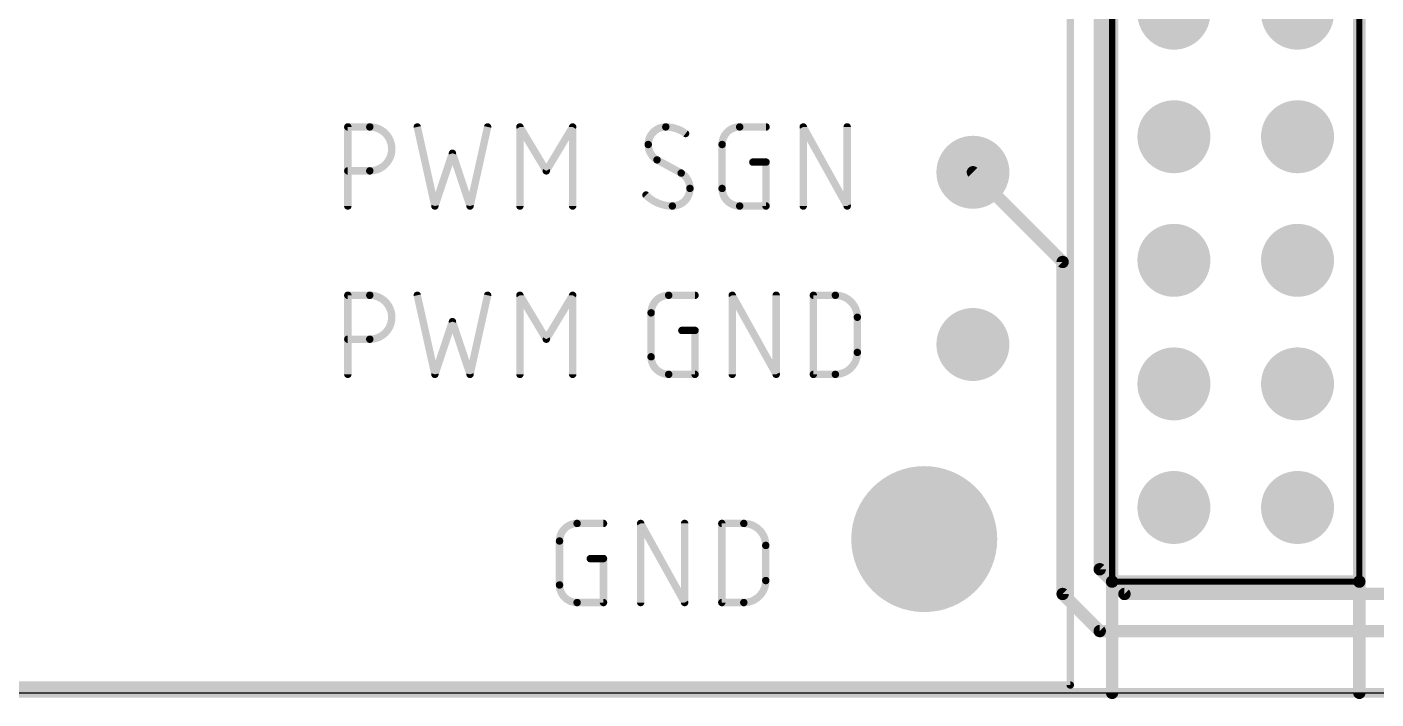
# Model space of a CAD drawing. Extents: x -0.01 to 5.59, y -0.05 to 1.65.
# Drawn here: x 1.122 to 2.214, y -0.005 to 0.539 of the extents above; entities that cross this region are included whole.
import ezdxf

# ---------------------------------------------------------------- set-up
doc = ezdxf.new("R2010")
doc.units = 0
for name, color, linetype in [('1', 22, 'CONTINUOUS'), ('16', 175, 'CONTINUOUS'), ('17', 82, 'CONTINUOUS'), ('20', 30, 'CONTINUOUS'), ('21', 253, 'CONTINUOUS'), ('25', 253, 'CONTINUOUS')]:
    doc.layers.add(name, color=color, linetype=linetype)

# ---------------------------------------------------------------- blocks, each defined once
blk = doc.blocks.new('ROUNDP')
at = {"const_width": 0.5}
blk.add_lwpolyline([(0, -0.25, 1), (0, 0.25, 1), (0, -0.25)], format="xyb", dxfattribs=at)

msp = doc.modelspace()

# ---------------------------------------------------------------- linework, layer by layer
at = {"layer": '1'}
for points, const_width in [([(1.99, 0.1), (1.99, 0.64)], 0.01), ([(1.96, 0.348661), (1.887402, 0.42126)], 0.01), ([(1.96, 0.08), (1.96, 0.348661)], 0.01), ([(2.01, 0.08), (1.99, 0.1)], 0.01), ([(1.99, 0.05), (1.96, 0.08)], 0.01), ([(2.96, 0.08), (2.01, 0.08)], 0.01), ([(2.97, 0.05), (1.99, 0.05)], 0.01), ([(0, 0), (5.5, 0)], 0.008)]:
    msp.add_lwpolyline(points, dxfattribs=dict(at, const_width=const_width))
at = {"layer": '1', "const_width": 0.005}
for points in [[(1.889169, 0.423028, 1), (1.885634, 0.419492)], [(1.9625, 0.348661, 1), (1.9575, 0.348661)], [(1.958232, 0.346894, 1), (1.961768, 0.350429)], [(1.991768, 0.101768, 1), (1.988232, 0.098232)], [(1.9875, 0.1, 1), (1.9925, 0.1)], [(1.961768, 0.081768, 1), (1.958232, 0.078232)], [(1.9575, 0.08, 1), (1.9625, 0.08)], [(2.01, 0.0825, 1), (2.01, 0.0775)], [(2.008232, 0.078232, 1), (2.011768, 0.081768)], [(1.99, 0.0525, 1), (1.99, 0.0475)], [(1.988232, 0.048232, 1), (1.991768, 0.051768)]]:
    msp.add_lwpolyline(points, format="xyb", dxfattribs=at)
at = {"layer": '16', "const_width": 0.008}
msp.add_lwpolyline([(0, 0), (5.5, 0)], dxfattribs=at)
at = {"layer": '20'}
msp.add_line((0, 0), (5.499213, 0), dxfattribs=at)
at = {"layer": '21'}
for points, const_width in [([(2, 1.51), (2, 0.09)], 0.005), ([(2.2, 1.51), (2.2, 0.09)], 0.005), ([(1.966142, 0.793701), (1.966142, 0.006299)], 0.006), ([(1.38174, 0.393945), (1.38174, 0.457945)], 0.006), ([(1.38174, 0.457945), (1.399518, 0.457945)], 0.006), ([(1.437937, 0.457945), (1.452159, 0.393945)], 0.006), ([(1.480604, 0.393945), (1.494826, 0.457945)], 0.006), ([(1.520948, 0.393945), (1.520948, 0.457945)], 0.006), ([(1.520948, 0.457945), (1.542281, 0.422389)], 0.006), ([(1.542281, 0.422389), (1.563615, 0.457945)], 0.006), ([(1.563615, 0.457945), (1.563615, 0.393945)], 0.006), ([(1.698731, 0.457945), (1.720064, 0.457945)], 0.006), ([(1.750151, 0.393945), (1.750151, 0.457945)], 0.006), ([(1.750151, 0.457945), (1.785707, 0.393945)], 0.006), ([(1.785707, 0.393945), (1.785707, 0.457945)], 0.006), ([(1.452159, 0.393945), (1.466382, 0.436611)], 0.006), ([(1.466382, 0.436611), (1.480604, 0.393945)], 0.006), ([(1.684508, 0.408167), (1.684508, 0.443723)], 0.006), ([(1.651412, 0.420611), (1.631857, 0.431278)], 0.006), ([(1.709397, 0.4295), (1.720064, 0.4295)], 0.006), ([(1.720064, 0.4295), (1.720064, 0.393945)], 0.006), ([(1.399518, 0.422389), (1.38174, 0.422389)], 0.006), ([(1.720064, 0.393945), (1.698731, 0.393945)], 0.006), ([(1.38174, 0.257724), (1.38174, 0.321724)], 0.006), ([(1.38174, 0.321724), (1.399518, 0.321724)], 0.006), ([(1.437937, 0.321724), (1.452159, 0.257724)], 0.006), ([(1.480604, 0.257724), (1.494826, 0.321724)], 0.006), ([(1.520948, 0.257724), (1.520948, 0.321724)], 0.006), ([(1.520948, 0.321724), (1.542281, 0.286169)], 0.006), ([(1.542281, 0.286169), (1.563615, 0.321724)], 0.006), ([(1.563615, 0.321724), (1.563615, 0.257724)], 0.006), ([(1.641293, 0.321724), (1.662626, 0.321724)], 0.006), ([(1.692714, 0.257724), (1.692714, 0.321724)], 0.006), ([(1.692714, 0.321724), (1.728269, 0.257724)], 0.006), ([(1.728269, 0.257724), (1.728269, 0.321724)], 0.006), ([(1.758357, 0.257724), (1.758357, 0.321724)], 0.006), ([(1.758357, 0.321724), (1.776135, 0.321724)], 0.006), ([(1.627071, 0.271947), (1.627071, 0.307502)], 0.006), ([(1.793912, 0.303947), (1.793912, 0.275502)], 0.006), ([(1.452159, 0.257724), (1.466382, 0.300391)], 0.006), ([(1.466382, 0.300391), (1.480604, 0.257724)], 0.006), ([(1.65196, 0.29328), (1.662626, 0.29328)], 0.006), ([(1.662626, 0.29328), (1.662626, 0.257724)], 0.006), ([(1.399518, 0.286169), (1.38174, 0.286169)], 0.006), ([(1.662626, 0.257724), (1.641293, 0.257724)], 0.006), ([(1.776135, 0.257724), (1.758357, 0.257724)], 0.006), ([(1.567222, 0.137079), (1.588555, 0.137079)], 0.006), ([(1.618643, 0.073079), (1.618643, 0.137079)], 0.006), ([(1.618643, 0.137079), (1.654199, 0.073079)], 0.006), ([(1.654199, 0.073079), (1.654199, 0.137079)], 0.006), ([(1.684286, 0.073079), (1.684286, 0.137079)], 0.006), ([(1.684286, 0.137079), (1.702064, 0.137079)], 0.006), ([(1.553, 0.087301), (1.553, 0.122856)], 0.006), ([(1.719842, 0.119301), (1.719842, 0.090856)], 0.006), ([(1.577889, 0.108634), (1.588555, 0.108634)], 0.006), ([(1.588555, 0.108634), (1.588555, 0.073079)], 0.006), ([(2.2, 0.09), (2.00125, 0.09)], 0.005), ([(1.588555, 0.073079), (1.567222, 0.073079)], 0.006), ([(1.702064, 0.073079), (1.684286, 0.073079)], 0.006), ([(1.966142, 0.006299), (0.273228, 0.006299)], 0.006)]:
    msp.add_lwpolyline(points, dxfattribs=dict(at, const_width=const_width))
for points, const_width in [([(1.38324, 0.457945, 1), (1.38024, 0.457945)], 0.003), ([(1.38174, 0.459445, 1), (1.38174, 0.456445)], 0.003), ([(1.399518, 0.422389, 1), (1.399518, 0.457945)], 0.006), ([(1.399518, 0.459445, 1), (1.399518, 0.456445)], 0.003), ([(1.399518, 0.456445, 1), (1.399518, 0.459445)], 0.003), ([(1.439402, 0.45827, 1), (1.436473, 0.457619)], 0.003), ([(1.49629, 0.457619, 1), (1.493362, 0.45827)], 0.003), ([(1.522448, 0.457945, 1), (1.519448, 0.457945)], 0.003), ([(1.522234, 0.458717, 1), (1.519662, 0.457173)], 0.003), ([(1.565115, 0.457945, 1), (1.562115, 0.457945)], 0.003), ([(1.564901, 0.457173, 1), (1.562328, 0.458717)], 0.003), ([(1.638968, 0.457945, 0.414216), (1.624746, 0.443723)], 0.006), ([(1.654968, 0.452611, 0.162275), (1.638968, 0.457945)], 0.006), ([(1.638968, 0.459445, 1), (1.638968, 0.456445)], 0.003), ([(1.638968, 0.456445, 1), (1.638968, 0.459445)], 0.003), ([(1.698731, 0.457945, 0.414211), (1.684508, 0.443723)], 0.006), ([(1.698731, 0.459445, 1), (1.698731, 0.456445)], 0.003), ([(1.698731, 0.456445, 1), (1.698731, 0.459445)], 0.003), ([(1.720064, 0.456445, 1), (1.720064, 0.459445)], 0.003), ([(1.751651, 0.457945, 1), (1.748651, 0.457945)], 0.003), ([(1.751463, 0.458673, 1), (1.74884, 0.457216)], 0.003), ([(1.787207, 0.457945, 1), (1.784207, 0.457945)], 0.003), ([(1.654068, 0.451411, 1), (1.655868, 0.453811)], 0.003), ([(1.467805, 0.437086, 1), (1.464959, 0.436137)], 0.003), ([(1.467805, 0.436137, 1), (1.464959, 0.437086)], 0.003), ([(1.624746, 0.443723, 0.265567), (1.631857, 0.431278)], 0.006), ([(1.626246, 0.443723, 1), (1.623246, 0.443723)], 0.003), ([(1.623246, 0.443723, 1), (1.626246, 0.443723)], 0.003), ([(1.686008, 0.443723, 1), (1.683008, 0.443723)], 0.003), ([(1.683008, 0.443723, 1), (1.686008, 0.443723)], 0.003), ([(1.632575, 0.432595, 1), (1.631139, 0.429961)], 0.003), ([(1.631095, 0.429986, 1), (1.632618, 0.43257)], 0.003), ([(1.709397, 0.431, 1), (1.709397, 0.428)], 0.003), ([(1.721564, 0.4295, 1), (1.718564, 0.4295)], 0.003), ([(1.720064, 0.428, 1), (1.720064, 0.431)], 0.003), ([(1.38174, 0.423889, 1), (1.38174, 0.420889)], 0.003), ([(1.399518, 0.423889, 1), (1.399518, 0.420889)], 0.003), ([(1.399518, 0.420889, 1), (1.399518, 0.423889)], 0.003), ([(1.540995, 0.423161, 1), (1.543568, 0.421618)], 0.003), ([(1.540995, 0.421618, 1), (1.543568, 0.423161)], 0.003), ([(1.652174, 0.421904, 1), (1.650651, 0.419319)], 0.003), ([(1.658523, 0.408167, 0.265565), (1.651412, 0.420611)], 0.006), ([(1.650694, 0.419295, 1), (1.652131, 0.421928)], 0.003), ([(1.622968, 0.402834, 0.199997), (1.644301, 0.393945)], 0.006), ([(1.624033, 0.40389, 1), (1.621903, 0.401777)], 0.003), ([(1.644301, 0.393945, 0.414214), (1.658523, 0.408167)], 0.006), ([(1.660023, 0.408167, 1), (1.657023, 0.408167)], 0.003), ([(1.657023, 0.408167, 1), (1.660023, 0.408167)], 0.003), ([(1.684508, 0.408167, 0.414214), (1.698731, 0.393945)], 0.006), ([(1.686008, 0.408167, 1), (1.683008, 0.408167)], 0.003), ([(1.683008, 0.408167, 1), (1.686008, 0.408167)], 0.003), ([(1.38024, 0.393945, 1), (1.38324, 0.393945)], 0.003), ([(1.450736, 0.394419, 1), (1.453582, 0.393471)], 0.003), ([(1.450695, 0.393619, 1), (1.453624, 0.39427)], 0.003), ([(1.47914, 0.39427, 1), (1.482068, 0.393619)], 0.003), ([(1.479181, 0.393471, 1), (1.482027, 0.394419)], 0.003), ([(1.519448, 0.393945, 1), (1.522448, 0.393945)], 0.003), ([(1.562115, 0.393945, 1), (1.565115, 0.393945)], 0.003), ([(1.644301, 0.395445, 1), (1.644301, 0.392445)], 0.003), ([(1.644301, 0.392445, 1), (1.644301, 0.395445)], 0.003), ([(1.698731, 0.395445, 1), (1.698731, 0.392445)], 0.003), ([(1.698731, 0.392445, 1), (1.698731, 0.395445)], 0.003), ([(1.718564, 0.393945, 1), (1.721564, 0.393945)], 0.003), ([(1.720064, 0.392445, 1), (1.720064, 0.395445)], 0.003), ([(1.748651, 0.393945, 1), (1.751651, 0.393945)], 0.003), ([(1.784207, 0.393945, 1), (1.787207, 0.393945)], 0.003), ([(1.784396, 0.393216, 1), (1.787018, 0.394673)], 0.003), ([(1.38324, 0.321724, 1), (1.38024, 0.321724)], 0.003), ([(1.38174, 0.323224, 1), (1.38174, 0.320224)], 0.003), ([(1.399518, 0.286169, 1), (1.399518, 0.321724)], 0.006), ([(1.399518, 0.323224, 1), (1.399518, 0.320224)], 0.003), ([(1.399518, 0.320224, 1), (1.399518, 0.323224)], 0.003), ([(1.439402, 0.32205, 1), (1.436473, 0.321399)], 0.003), ([(1.49629, 0.321399, 1), (1.493362, 0.32205)], 0.003), ([(1.522448, 0.321724, 1), (1.519448, 0.321724)], 0.003), ([(1.522234, 0.322496, 1), (1.519662, 0.320953)], 0.003), ([(1.565115, 0.321724, 1), (1.562115, 0.321724)], 0.003), ([(1.564901, 0.320953, 1), (1.562328, 0.322496)], 0.003), ([(1.641293, 0.321724, 0.414211), (1.627071, 0.307502)], 0.006), ([(1.641293, 0.323224, 1), (1.641293, 0.320224)], 0.003), ([(1.641293, 0.320224, 1), (1.641293, 0.323224)], 0.003), ([(1.662626, 0.320224, 1), (1.662626, 0.323224)], 0.003), ([(1.694214, 0.321724, 1), (1.691214, 0.321724)], 0.003), ([(1.694025, 0.322453, 1), (1.691403, 0.320996)], 0.003), ([(1.729769, 0.321724, 1), (1.726769, 0.321724)], 0.003), ([(1.759857, 0.321724, 1), (1.756857, 0.321724)], 0.003), ([(1.758357, 0.323224, 1), (1.758357, 0.320224)], 0.003), ([(1.793912, 0.303947, 0.414214), (1.776135, 0.321724)], 0.006), ([(1.776135, 0.323224, 1), (1.776135, 0.320224)], 0.003), ([(1.776135, 0.320224, 1), (1.776135, 0.323224)], 0.003), ([(1.628571, 0.307502, 1), (1.625571, 0.307502)], 0.003), ([(1.625571, 0.307502, 1), (1.628571, 0.307502)], 0.003), ([(1.795412, 0.303947, 1), (1.792412, 0.303947)], 0.003), ([(1.467805, 0.300865, 1), (1.464959, 0.299917)], 0.003), ([(1.467805, 0.299917, 1), (1.464959, 0.300865)], 0.003), ([(1.65196, 0.29478, 1), (1.65196, 0.29178)], 0.003), ([(1.664126, 0.29328, 1), (1.661126, 0.29328)], 0.003), ([(1.662626, 0.29178, 1), (1.662626, 0.29478)], 0.003), ([(1.792412, 0.303947, 1), (1.795412, 0.303947)], 0.003), ([(1.38174, 0.287669, 1), (1.38174, 0.284669)], 0.003), ([(1.399518, 0.287669, 1), (1.399518, 0.284669)], 0.003), ([(1.399518, 0.284669, 1), (1.399518, 0.287669)], 0.003), ([(1.540995, 0.286941, 1), (1.543568, 0.285397)], 0.003), ([(1.540995, 0.285397, 1), (1.543568, 0.286941)], 0.003), ([(1.627071, 0.271947, 0.414214), (1.641293, 0.257724)], 0.006), ([(1.628571, 0.271947, 1), (1.625571, 0.271947)], 0.003), ([(1.625571, 0.271947, 1), (1.628571, 0.271947)], 0.003), ([(1.776135, 0.257724, 0.414216), (1.793912, 0.275502)], 0.006), ([(1.795412, 0.275502, 1), (1.792412, 0.275502)], 0.003), ([(1.792412, 0.275502, 1), (1.795412, 0.275502)], 0.003), ([(1.38024, 0.257724, 1), (1.38324, 0.257724)], 0.003), ([(1.450736, 0.258199, 1), (1.453582, 0.25725)], 0.003), ([(1.450695, 0.257399, 1), (1.453624, 0.25805)], 0.003), ([(1.47914, 0.25805, 1), (1.482068, 0.257399)], 0.003), ([(1.479181, 0.25725, 1), (1.482027, 0.258199)], 0.003), ([(1.519448, 0.257724, 1), (1.522448, 0.257724)], 0.003), ([(1.562115, 0.257724, 1), (1.565115, 0.257724)], 0.003), ([(1.641293, 0.259224, 1), (1.641293, 0.256224)], 0.003), ([(1.641293, 0.256224, 1), (1.641293, 0.259224)], 0.003), ([(1.661126, 0.257724, 1), (1.664126, 0.257724)], 0.003), ([(1.662626, 0.256224, 1), (1.662626, 0.259224)], 0.003), ([(1.691214, 0.257724, 1), (1.694214, 0.257724)], 0.003), ([(1.726769, 0.257724, 1), (1.729769, 0.257724)], 0.003), ([(1.726958, 0.256996, 1), (1.729581, 0.258453)], 0.003), ([(1.758357, 0.259224, 1), (1.758357, 0.256224)], 0.003), ([(1.756857, 0.257724, 1), (1.759857, 0.257724)], 0.003), ([(1.776135, 0.259224, 1), (1.776135, 0.256224)], 0.003), ([(1.776135, 0.256224, 1), (1.776135, 0.259224)], 0.003), ([(1.567222, 0.137079, 0.414211), (1.553, 0.122856)], 0.006), ([(1.567222, 0.138579, 1), (1.567222, 0.135579)], 0.003), ([(1.567222, 0.135579, 1), (1.567222, 0.138579)], 0.003), ([(1.588555, 0.135579, 1), (1.588555, 0.138579)], 0.003), ([(1.620143, 0.137079, 1), (1.617143, 0.137079)], 0.003), ([(1.619954, 0.137807, 1), (1.617332, 0.13635)], 0.003), ([(1.655699, 0.137079, 1), (1.652699, 0.137079)], 0.003), ([(1.685786, 0.137079, 1), (1.682786, 0.137079)], 0.003), ([(1.684286, 0.138579, 1), (1.684286, 0.135579)], 0.003), ([(1.719842, 0.119301, 0.414214), (1.702064, 0.137079)], 0.006), ([(1.702064, 0.138579, 1), (1.702064, 0.135579)], 0.003), ([(1.702064, 0.135579, 1), (1.702064, 0.138579)], 0.003), ([(1.5545, 0.122856, 1), (1.5515, 0.122856)], 0.003), ([(1.5515, 0.122856, 1), (1.5545, 0.122856)], 0.003), ([(1.721342, 0.119301, 1), (1.718342, 0.119301)], 0.003), ([(1.718342, 0.119301, 1), (1.721342, 0.119301)], 0.003), ([(1.577889, 0.110134, 1), (1.577889, 0.107134)], 0.003), ([(1.590055, 0.108634, 1), (1.587055, 0.108634)], 0.003), ([(1.588555, 0.107134, 1), (1.588555, 0.110134)], 0.003), ([(1.553, 0.087301, 0.414214), (1.567222, 0.073079)], 0.006), ([(1.5545, 0.087301, 1), (1.5515, 0.087301)], 0.003), ([(1.5515, 0.087301, 1), (1.5545, 0.087301)], 0.003), ([(1.702064, 0.073079, 0.414216), (1.719842, 0.090856)], 0.006), ([(1.721342, 0.090856, 1), (1.718342, 0.090856)], 0.003), ([(1.718342, 0.090856, 1), (1.721342, 0.090856)], 0.003), ([(1.99875, 0.09, 1), (2.00125, 0.09)], 0.0025), ([(2.00125, 0.09125, 1), (2.00125, 0.08875)], 0.0025), ([(2.19875, 0.09, 1), (2.20125, 0.09)], 0.0025), ([(2.2, 0.08875, 1), (2.2, 0.09125)], 0.0025), ([(1.567222, 0.074579, 1), (1.567222, 0.071579)], 0.003), ([(1.567222, 0.071579, 1), (1.567222, 0.074579)], 0.003), ([(1.587055, 0.073079, 1), (1.590055, 0.073079)], 0.003), ([(1.588555, 0.071579, 1), (1.588555, 0.074579)], 0.003), ([(1.617143, 0.073079, 1), (1.620143, 0.073079)], 0.003), ([(1.652699, 0.073079, 1), (1.655699, 0.073079)], 0.003), ([(1.652887, 0.07235, 1), (1.65551, 0.073807)], 0.003), ([(1.684286, 0.074579, 1), (1.684286, 0.071579)], 0.003), ([(1.682786, 0.073079, 1), (1.685786, 0.073079)], 0.003), ([(1.702064, 0.074579, 1), (1.702064, 0.071579)], 0.003), ([(1.702064, 0.071579, 1), (1.702064, 0.074579)], 0.003), ([(1.964642, 0.006299, 1), (1.967642, 0.006299)], 0.003), ([(1.966142, 0.004799, 1), (1.966142, 0.007799)], 0.003)]:
    msp.add_lwpolyline(points, format="xyb", dxfattribs=dict(at, const_width=const_width))
at = {"layer": '25', "const_width": 0.01}
for points in [[(2, 1.51), (2, 0.09)], [(2.2, 0.09), (2.2, 1.51)], [(2, 0.09), (2, 0)], [(2, 0.09), (2.2, 0.09)], [(2.2, 0), (2.2, 0.09)]]:
    msp.add_lwpolyline(points, dxfattribs=at)
at = {"layer": '25', "const_width": 0.005}
for points in [[(2.0025, 0.09, 1), (1.9975, 0.09)], [(2, 0.0925, 1), (2, 0.0875)], [(1.9975, 0.09, 1), (2.0025, 0.09)], [(2.2025, 0.09, 1), (2.1975, 0.09)], [(2.1975, 0.09, 1), (2.2025, 0.09)], [(2.2, 0.0875, 1), (2.2, 0.0925)], [(1.9975, 0, 1), (2.0025, 0)], [(2.1975, 0, 1), (2.2025, 0)]]:
    msp.add_lwpolyline(points, format="xyb", dxfattribs=at)

# ---------------------------------------------------------------- block references
at = {"layer": '17'}
for p, xscale, yscale in [((2.05, 0.55), 0.059055, 0.059055), ((2.05, 0.55), 0.059055, 0.059055), ((2.15, 0.55), 0.059055, 0.059055), ((2.15, 0.55), 0.059055, 0.059055), ((2.05, 0.45), 0.059055, 0.059055), ((2.05, 0.45), 0.059055, 0.059055), ((2.15, 0.45), 0.059055, 0.059055), ((2.15, 0.45), 0.059055, 0.059055), ((1.887402, 0.42126), 0.059055, 0.059055), ((1.887402, 0.42126), 0.059055, 0.059055), ((2.05, 0.35), 0.059055, 0.059055), ((2.05, 0.35), 0.059055, 0.059055), ((2.15, 0.35), 0.059055, 0.059055), ((2.15, 0.35), 0.059055, 0.059055), ((1.887402, 0.28189), 0.059055, 0.059055), ((1.887402, 0.28189), 0.059055, 0.059055), ((2.05, 0.25), 0.059055, 0.059055), ((2.05, 0.25), 0.059055, 0.059055), ((2.15, 0.25), 0.059055, 0.059055), ((2.15, 0.25), 0.059055, 0.059055), ((1.848031, 0.124409), 0.11811, 0.11811), ((1.848031, 0.124409), 0.11811, 0.11811), ((2.05, 0.15), 0.059055, 0.059055), ((2.05, 0.15), 0.059055, 0.059055), ((2.15, 0.15), 0.059055, 0.059055), ((2.15, 0.15), 0.059055, 0.059055)]:
    msp.add_blockref('ROUNDP', p, dxfattribs=dict(at, xscale=xscale, yscale=yscale))

doc.saveas('drawing.dxf')
